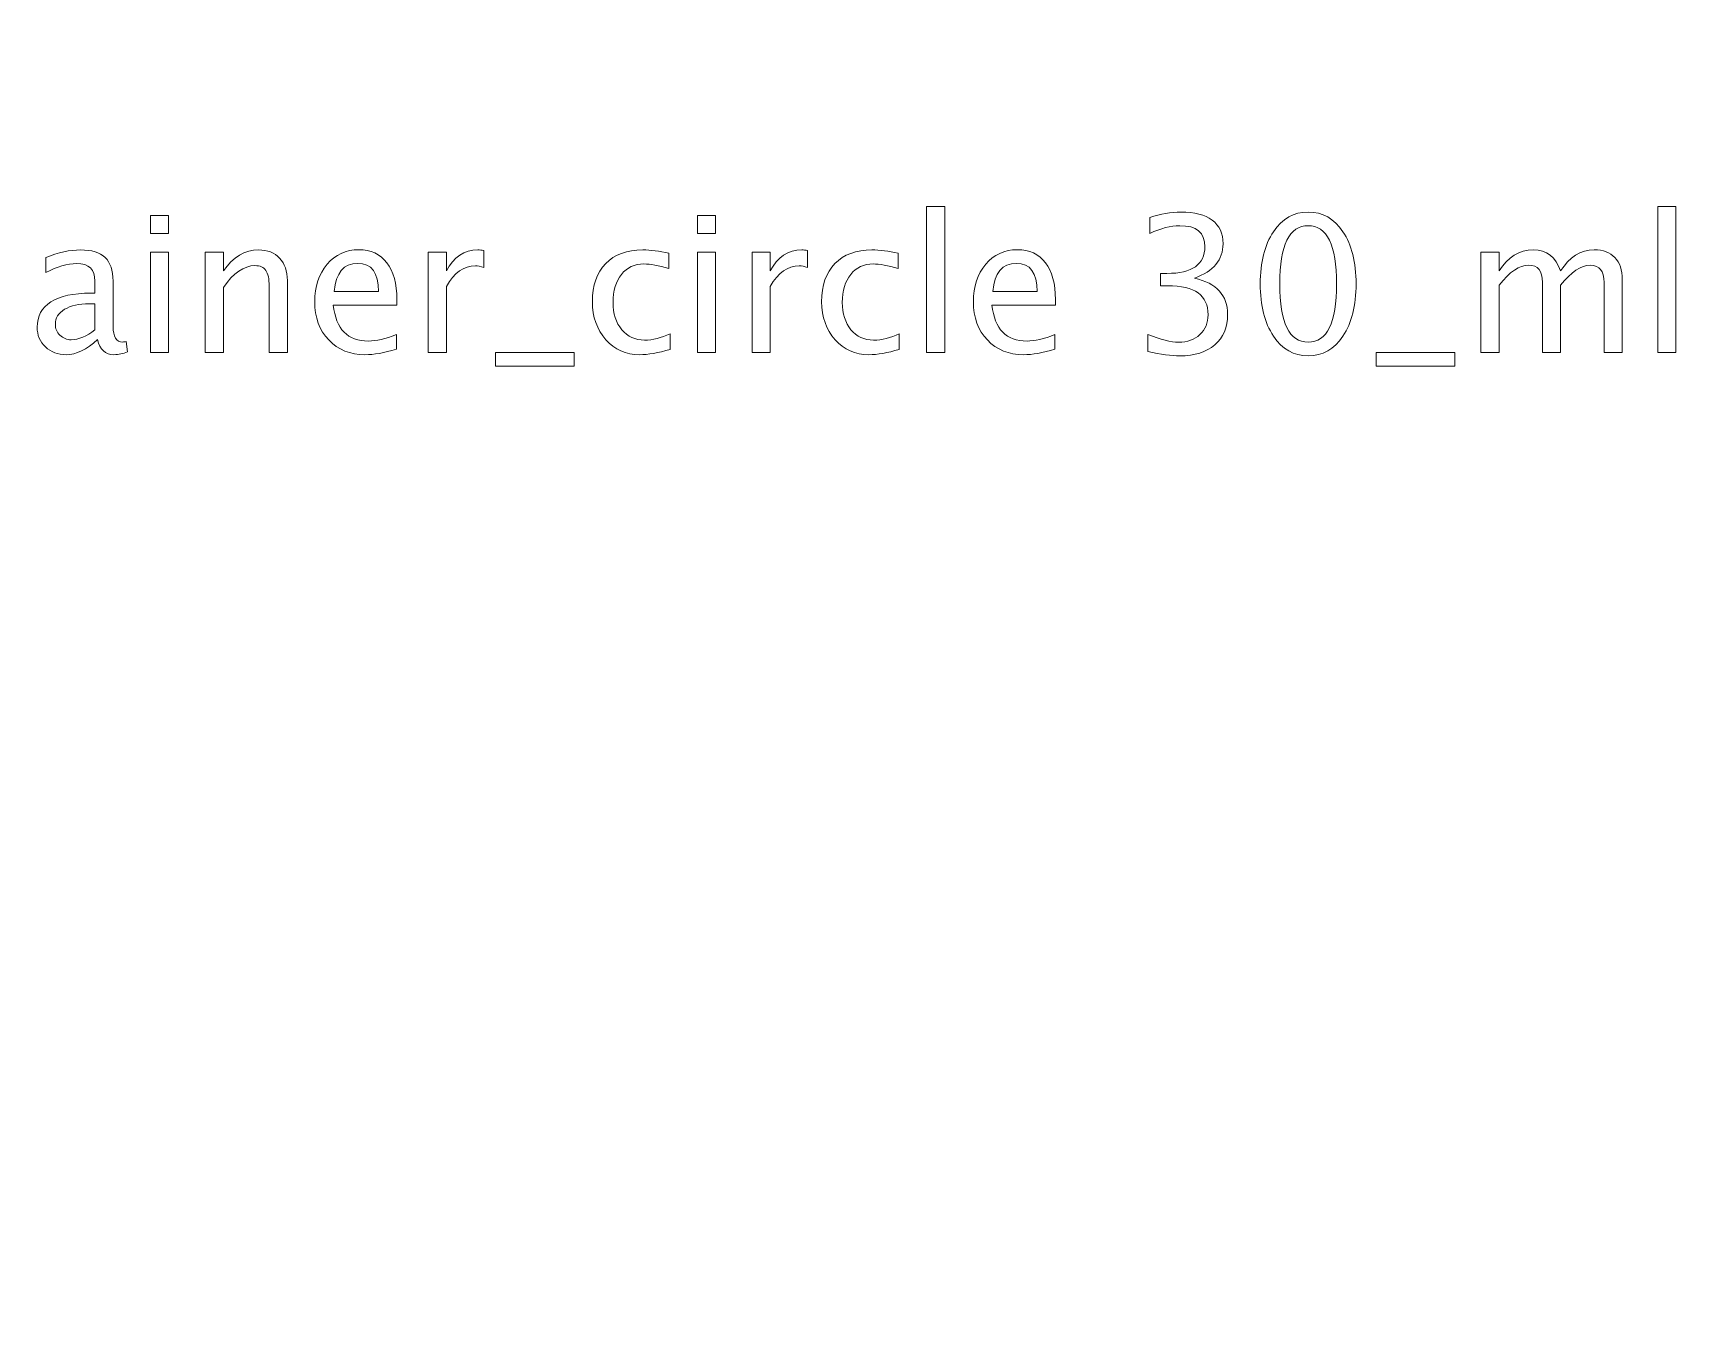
# Model space of a CAD drawing. Header units: centimetres. Extents: x -10.4 to 10.4, y -14.9 to 14.9.
# Drawn here: x -4.833 to -1.113, y 8.667 to 11.572 of the extents above; entities that cross this region are included whole.
import ezdxf

# ---------------------------------------------------------------- set-up
doc = ezdxf.new("R2010")
doc.units = ezdxf.units.CM
doc.header["$MEASUREMENT"] = 0
doc.layers.add('Layer 1', color=7, linetype='Continuous')

msp = doc.modelspace()

# ---------------------------------------------------------------- linework, layer by layer
at = {"layer": 'Layer 1', "lineweight": 53}
msp.add_open_spline([(-10.45, -14.45), (-10.45, -14.45), (-10.45, 14.45), (-10.45, 14.45), (-10.45, 14.45), (-10.45, 14.72614), (-10.22614, 14.95), (-9.95, 14.95), (-9.95, 14.95), (-9.95, 14.95), (9.95, 14.95), (9.95, 14.95), (9.95, 14.95), (10.22614, 14.95), (10.45, 14.72614), (10.45, 14.45), (10.45, 14.45), (10.45, 14.45), (10.45, -14.45), (10.45, -14.45), (10.45, -14.45), (10.45, -14.72614), (10.22614, -14.95), (9.95, -14.95), (9.95, -14.95), (9.95, -14.95), (-9.95, -14.95), (-9.95, -14.95), (-9.95, -14.95), (-10.22614, -14.95), (-10.45, -14.72614), (-10.45, -14.45)], degree=3, knots=[0, 0, 0, 0, 0.1111111, 0.1111111, 0.1111111, 0.1111111, 0.2222222, 0.2222222, 0.2222222, 0.2222222, 0.3333333, 0.3333333, 0.3333333, 0.3333333, 0.4444444, 0.4444444, 0.4444444, 0.4444444, 0.5555556, 0.5555556, 0.5555556, 0.5555556, 0.6666667, 0.6666667, 0.6666667, 0.6666667, 0.7777778, 0.7777778, 0.7777778, 0.7777778, 1, 1, 1, 1], dxfattribs=at)
at = {"layer": 'Layer 1', "color": 5, "lineweight": 9}
for points, knots in [([(-4.57159, 11.12493), (-4.57159, 11.12493), (-4.57159, 11.16557), (-4.57159, 11.16557), (-4.57159, 11.16557), (-4.57159, 11.16557), (-4.53095, 11.16557), (-4.53095, 11.16557), (-4.53095, 11.16557), (-4.53095, 11.16557), (-4.53095, 11.12493), (-4.53095, 11.12493), (-4.53095, 11.12493), (-4.53095, 11.12493), (-4.57159, 11.12493), (-4.57159, 11.12493)], [0, 0, 0, 0, 0.2, 0.2, 0.2, 0.2, 0.4, 0.4, 0.4, 0.4, 0.6, 0.6, 0.6, 0.6, 1, 1, 1, 1]), ([(-3.34893, 11.12493), (-3.34893, 11.12493), (-3.34893, 11.16557), (-3.34893, 11.16557), (-3.34893, 11.16557), (-3.34893, 11.16557), (-3.30829, 11.16557), (-3.30829, 11.16557), (-3.30829, 11.16557), (-3.30829, 11.16557), (-3.30829, 11.12493), (-3.30829, 11.12493), (-3.30829, 11.12493), (-3.30829, 11.12493), (-3.34893, 11.12493), (-3.34893, 11.12493)], [0, 0, 0, 0, 0.2, 0.2, 0.2, 0.2, 0.4, 0.4, 0.4, 0.4, 0.6, 0.6, 0.6, 0.6, 1, 1, 1, 1]), ([(-2.83656, 10.8595), (-2.83656, 10.8595), (-2.83656, 11.18589), (-2.83656, 11.18589), (-2.83656, 11.18589), (-2.83656, 11.18589), (-2.79592, 11.18589), (-2.79592, 11.18589), (-2.79592, 11.18589), (-2.79592, 11.18589), (-2.79592, 10.8595), (-2.79592, 10.8595), (-2.79592, 10.8595), (-2.79592, 10.8595), (-2.83656, 10.8595), (-2.83656, 10.8595)], [0, 0, 0, 0, 0.2, 0.2, 0.2, 0.2, 0.4, 0.4, 0.4, 0.4, 0.6, 0.6, 0.6, 0.6, 1, 1, 1, 1]), ([(-2.3419, 10.86162), (-2.3419, 10.86162), (-2.3419, 10.89972), (-2.3419, 10.89972), (-2.3419, 10.89972), (-2.31283, 10.88815), (-2.29004, 10.88236), (-2.27332, 10.88236), (-2.27332, 10.88236), (-2.25364, 10.88236), (-2.23776, 10.888), (-2.22556, 10.89936), (-2.22556, 10.89936), (-2.21335, 10.91072), (-2.20728, 10.92554), (-2.20728, 10.94374), (-2.20728, 10.94374), (-2.20728, 10.98692), (-2.23734, 11.00851), (-2.29745, 11.00851), (-2.29745, 11.00851), (-2.29745, 11.00851), (-2.31354, 11.00851), (-2.31354, 11.00851), (-2.31354, 11.00851), (-2.31354, 11.00851), (-2.31354, 11.03582), (-2.31354, 11.03582), (-2.31354, 11.03582), (-2.31354, 11.03582), (-2.29929, 11.03603), (-2.29929, 11.03603), (-2.29929, 11.03603), (-2.24277, 11.03603), (-2.21448, 11.05593), (-2.21448, 11.09579), (-2.21448, 11.09579), (-2.21448, 11.12704), (-2.23325, 11.14271), (-2.27071, 11.14271), (-2.27071, 11.14271), (-2.29082, 11.14271), (-2.31311, 11.13692), (-2.33767, 11.12535), (-2.33767, 11.12535), (-2.33767, 11.12535), (-2.33767, 11.16091), (-2.33767, 11.16091), (-2.33767, 11.16091), (-2.31361, 11.1691), (-2.2904, 11.17319), (-2.2681, 11.17319), (-2.2681, 11.17319), (-2.23776, 11.17319), (-2.21441, 11.16712), (-2.19818, 11.15498), (-2.19818, 11.15498), (-2.18195, 11.14292), (-2.17384, 11.12535), (-2.17384, 11.10235), (-2.17384, 11.10235), (-2.17384, 11.06644), (-2.19508, 11.04083), (-2.23762, 11.02559), (-2.23762, 11.02559), (-2.1883, 11.01409), (-2.16368, 10.98706), (-2.16368, 10.94438), (-2.16368, 10.94438), (-2.16368, 10.91559), (-2.1732, 10.89294), (-2.19218, 10.8765), (-2.19218, 10.8765), (-2.21116, 10.86006), (-2.23727, 10.85188), (-2.27043, 10.85188), (-2.27043, 10.85188), (-2.28934, 10.85188), (-2.31311, 10.85513), (-2.3419, 10.86162)], [0, 0, 0, 0, 0.047619, 0.047619, 0.047619, 0.047619, 0.0952381, 0.0952381, 0.0952381, 0.0952381, 0.1428571, 0.1428571, 0.1428571, 0.1428571, 0.1904762, 0.1904762, 0.1904762, 0.1904762, 0.2380952, 0.2380952, 0.2380952, 0.2380952, 0.2857143, 0.2857143, 0.2857143, 0.2857143, 0.3333333, 0.3333333, 0.3333333, 0.3333333, 0.3809524, 0.3809524, 0.3809524, 0.3809524, 0.4285714, 0.4285714, 0.4285714, 0.4285714, 0.4761905, 0.4761905, 0.4761905, 0.4761905, 0.5238095, 0.5238095, 0.5238095, 0.5238095, 0.5714286, 0.5714286, 0.5714286, 0.5714286, 0.6190476, 0.6190476, 0.6190476, 0.6190476, 0.6666667, 0.6666667, 0.6666667, 0.6666667, 0.7142857, 0.7142857, 0.7142857, 0.7142857, 0.7619048, 0.7619048, 0.7619048, 0.7619048, 0.8095238, 0.8095238, 0.8095238, 0.8095238, 0.8571429, 0.8571429, 0.8571429, 0.8571429, 0.9047619, 0.9047619, 0.9047619, 0.9047619, 1, 1, 1, 1]), ([(-1.98362, 10.85188), (-2.01572, 10.85188), (-2.04161, 10.86663), (-2.06123, 10.89605), (-2.06123, 10.89605), (-2.08091, 10.92547), (-2.09072, 10.96427), (-2.09072, 11.01253), (-2.09072, 11.01253), (-2.09072, 11.06079), (-2.08091, 11.0996), (-2.06123, 11.12902), (-2.06123, 11.12902), (-2.04161, 11.15844), (-2.01572, 11.17319), (-1.98362, 11.17319), (-1.98362, 11.17319), (-1.95137, 11.17319), (-1.92548, 11.15851), (-1.90587, 11.12916), (-1.90587, 11.12916), (-1.88632, 11.09981), (-1.87652, 11.06093), (-1.87652, 11.01253), (-1.87652, 11.01253), (-1.87652, 10.96427), (-1.88632, 10.92547), (-1.90587, 10.89605), (-1.90587, 10.89605), (-1.92548, 10.86663), (-1.95137, 10.85188), (-1.98362, 10.85188)], [0, 0, 0, 0, 0.1111111, 0.1111111, 0.1111111, 0.1111111, 0.2222222, 0.2222222, 0.2222222, 0.2222222, 0.3333333, 0.3333333, 0.3333333, 0.3333333, 0.4444444, 0.4444444, 0.4444444, 0.4444444, 0.5555556, 0.5555556, 0.5555556, 0.5555556, 0.6666667, 0.6666667, 0.6666667, 0.6666667, 0.7777778, 0.7777778, 0.7777778, 0.7777778, 1, 1, 1, 1]), ([(-1.20214, 10.8595), (-1.20214, 10.8595), (-1.20214, 11.18589), (-1.20214, 11.18589), (-1.20214, 11.18589), (-1.20214, 11.18589), (-1.1615, 11.18589), (-1.1615, 11.18589), (-1.1615, 11.18589), (-1.1615, 11.18589), (-1.1615, 10.8595), (-1.1615, 10.8595), (-1.1615, 10.8595), (-1.1615, 10.8595), (-1.20214, 10.8595), (-1.20214, 10.8595)], [0, 0, 0, 0, 0.2, 0.2, 0.2, 0.2, 0.4, 0.4, 0.4, 0.4, 0.6, 0.6, 0.6, 0.6, 1, 1, 1, 1]), ([(-1.98369, 10.88236), (-1.94128, 10.88236), (-1.92012, 10.92575), (-1.92012, 11.01253), (-1.92012, 11.01253), (-1.92012, 11.09932), (-1.94128, 11.14271), (-1.98369, 11.14271), (-1.98369, 11.14271), (-2.02595, 11.14271), (-2.04712, 11.09932), (-2.04712, 11.01253), (-2.04712, 11.01253), (-2.04712, 10.92575), (-2.02595, 10.88236), (-1.98369, 10.88236)], [0, 0, 0, 0, 0.2, 0.2, 0.2, 0.2, 0.4, 0.4, 0.4, 0.4, 0.6, 0.6, 0.6, 0.6, 1, 1, 1, 1]), ([(-4.6897, 10.88807), (-4.71411, 10.86564), (-4.73761, 10.85442), (-4.76019, 10.85442), (-4.76019, 10.85442), (-4.77874, 10.85442), (-4.79419, 10.86021), (-4.8064, 10.87185), (-4.8064, 10.87185), (-4.81868, 10.88349), (-4.82481, 10.89816), (-4.82481, 10.91587), (-4.82481, 10.91587), (-4.82481, 10.94036), (-4.81451, 10.95919), (-4.79391, 10.97232), (-4.79391, 10.97232), (-4.77331, 10.98544), (-4.74375, 10.992), (-4.70522, 10.992), (-4.70522, 10.992), (-4.70522, 10.992), (-4.6957, 10.992), (-4.6957, 10.992), (-4.6957, 10.992), (-4.6957, 10.992), (-4.6957, 11.01902), (-4.6957, 11.01902), (-4.6957, 11.01902), (-4.6957, 11.04506), (-4.70924, 11.05804), (-4.73641, 11.05804), (-4.73641, 11.05804), (-4.75743, 11.05804), (-4.78043, 11.05141), (-4.80534, 11.03815), (-4.80534, 11.03815), (-4.80534, 11.03815), (-4.80534, 11.07159), (-4.80534, 11.07159), (-4.80534, 11.07159), (-4.77796, 11.08288), (-4.75214, 11.08852), (-4.72794, 11.08852), (-4.72794, 11.08852), (-4.70304, 11.08852), (-4.68462, 11.08288), (-4.67284, 11.07152), (-4.67284, 11.07152), (-4.66098, 11.06016), (-4.65506, 11.04266), (-4.65506, 11.01902), (-4.65506, 11.01902), (-4.65506, 11.01902), (-4.65506, 10.91764), (-4.65506, 10.91764), (-4.65506, 10.91764), (-4.65506, 10.89442), (-4.64793, 10.88278), (-4.63361, 10.88278), (-4.63361, 10.88278), (-4.63185, 10.88278), (-4.62924, 10.88307), (-4.62578, 10.88363), (-4.62578, 10.88363), (-4.62578, 10.88363), (-4.62289, 10.86105), (-4.62289, 10.86105), (-4.62289, 10.86105), (-4.63213, 10.85661), (-4.64229, 10.85442), (-4.65344, 10.85442), (-4.65344, 10.85442), (-4.67241, 10.85442), (-4.68448, 10.86564), (-4.6897, 10.88807)], [0, 0, 0, 0, 0.05, 0.05, 0.05, 0.05, 0.1, 0.1, 0.1, 0.1, 0.15, 0.15, 0.15, 0.15, 0.2, 0.2, 0.2, 0.2, 0.25, 0.25, 0.25, 0.25, 0.3, 0.3, 0.3, 0.3, 0.35, 0.35, 0.35, 0.35, 0.4, 0.4, 0.4, 0.4, 0.45, 0.45, 0.45, 0.45, 0.5, 0.5, 0.5, 0.5, 0.55, 0.55, 0.55, 0.55, 0.6, 0.6, 0.6, 0.6, 0.65, 0.65, 0.65, 0.65, 0.7, 0.7, 0.7, 0.7, 0.75, 0.75, 0.75, 0.75, 0.8, 0.8, 0.8, 0.8, 0.85, 0.85, 0.85, 0.85, 0.9, 0.9, 0.9, 0.9, 1, 1, 1, 1]), ([(-4.44925, 10.8595), (-4.44925, 10.8595), (-4.44925, 11.08386), (-4.44925, 11.08386), (-4.44925, 11.08386), (-4.44925, 11.08386), (-4.40861, 11.08386), (-4.40861, 11.08386), (-4.40861, 11.08386), (-4.40861, 11.08386), (-4.40861, 11.04146), (-4.40861, 11.04146), (-4.40861, 11.04146), (-4.38709, 11.07286), (-4.3607, 11.08852), (-4.32952, 11.08852), (-4.32952, 11.08852), (-4.3099, 11.08852), (-4.29431, 11.08238), (-4.28281, 11.07004), (-4.28281, 11.07004), (-4.27131, 11.05776), (-4.26553, 11.04118), (-4.26553, 11.02044), (-4.26553, 11.02044), (-4.26553, 11.02044), (-4.26553, 10.8595), (-4.26553, 10.8595), (-4.26553, 10.8595), (-4.26553, 10.8595), (-4.30616, 10.8595), (-4.30616, 10.8595), (-4.30616, 10.8595), (-4.30616, 10.8595), (-4.30616, 11.00717), (-4.30616, 11.00717), (-4.30616, 11.00717), (-4.30616, 11.02382), (-4.30863, 11.03568), (-4.3135, 11.04273), (-4.3135, 11.04273), (-4.31844, 11.04986), (-4.32656, 11.05339), (-4.33791, 11.05339), (-4.33791, 11.05339), (-4.36289, 11.05339), (-4.38646, 11.03709), (-4.40861, 11.00449), (-4.40861, 11.00449), (-4.40861, 11.00449), (-4.40861, 10.8595), (-4.40861, 10.8595), (-4.40861, 10.8595), (-4.40861, 10.8595), (-4.44925, 10.8595), (-4.44925, 10.8595)], [0, 0, 0, 0, 0.0666667, 0.0666667, 0.0666667, 0.0666667, 0.1333333, 0.1333333, 0.1333333, 0.1333333, 0.2, 0.2, 0.2, 0.2, 0.2666667, 0.2666667, 0.2666667, 0.2666667, 0.3333333, 0.3333333, 0.3333333, 0.3333333, 0.4, 0.4, 0.4, 0.4, 0.4666667, 0.4666667, 0.4666667, 0.4666667, 0.5333333, 0.5333333, 0.5333333, 0.5333333, 0.6, 0.6, 0.6, 0.6, 0.6666667, 0.6666667, 0.6666667, 0.6666667, 0.7333333, 0.7333333, 0.7333333, 0.7333333, 0.8, 0.8, 0.8, 0.8, 0.8666667, 0.8666667, 0.8666667, 0.8666667, 1, 1, 1, 1]), ([(-4.02182, 10.8667), (-4.04913, 10.85851), (-4.07248, 10.85442), (-4.09196, 10.85442), (-4.09196, 10.85442), (-4.12519, 10.85442), (-4.15221, 10.86543), (-4.17302, 10.88737), (-4.17302, 10.88737), (-4.19384, 10.90931), (-4.20428, 10.93775), (-4.20428, 10.97274), (-4.20428, 10.97274), (-4.20428, 11.00668), (-4.19511, 11.03455), (-4.17669, 11.05635), (-4.17669, 11.05635), (-4.15828, 11.07808), (-4.13471, 11.08894), (-4.106, 11.08894), (-4.106, 11.08894), (-4.07883, 11.08894), (-4.05781, 11.07928), (-4.04299, 11.05995), (-4.04299, 11.05995), (-4.02817, 11.04061), (-4.02077, 11.01324), (-4.02077, 10.97775), (-4.02077, 10.97775), (-4.02077, 10.97775), (-4.02098, 10.96533), (-4.02098, 10.96533), (-4.02098, 10.96533), (-4.02098, 10.96533), (-4.16279, 10.96533), (-4.16279, 10.96533), (-4.16279, 10.96533), (-4.15687, 10.91171), (-4.13069, 10.8849), (-4.08434, 10.8849), (-4.08434, 10.8849), (-4.06733, 10.8849), (-4.04652, 10.8897), (-4.02182, 10.89929), (-4.02182, 10.89929), (-4.02182, 10.89929), (-4.02182, 10.8667), (-4.02182, 10.8667)], [0, 0, 0, 0, 0.0769231, 0.0769231, 0.0769231, 0.0769231, 0.1538462, 0.1538462, 0.1538462, 0.1538462, 0.2307692, 0.2307692, 0.2307692, 0.2307692, 0.3076923, 0.3076923, 0.3076923, 0.3076923, 0.3846154, 0.3846154, 0.3846154, 0.3846154, 0.4615385, 0.4615385, 0.4615385, 0.4615385, 0.5384615, 0.5384615, 0.5384615, 0.5384615, 0.6153846, 0.6153846, 0.6153846, 0.6153846, 0.6923077, 0.6923077, 0.6923077, 0.6923077, 0.7692308, 0.7692308, 0.7692308, 0.7692308, 0.8461538, 0.8461538, 0.8461538, 0.8461538, 1, 1, 1, 1]), ([(-3.95063, 10.8595), (-3.95063, 10.8595), (-3.95063, 11.08386), (-3.95063, 11.08386), (-3.95063, 11.08386), (-3.95063, 11.08386), (-3.90999, 11.08386), (-3.90999, 11.08386), (-3.90999, 11.08386), (-3.90999, 11.08386), (-3.90999, 11.04146), (-3.90999, 11.04146), (-3.90999, 11.04146), (-3.89383, 11.07286), (-3.87041, 11.08852), (-3.83965, 11.08852), (-3.83965, 11.08852), (-3.83548, 11.08852), (-3.83111, 11.08817), (-3.82659, 11.08746), (-3.82659, 11.08746), (-3.82659, 11.08746), (-3.82659, 11.04943), (-3.82659, 11.04943), (-3.82659, 11.04943), (-3.83365, 11.05176), (-3.83986, 11.05296), (-3.84522, 11.05296), (-3.84522, 11.05296), (-3.87104, 11.05296), (-3.89263, 11.03772), (-3.90999, 11.00717), (-3.90999, 11.00717), (-3.90999, 11.00717), (-3.90999, 10.8595), (-3.90999, 10.8595), (-3.90999, 10.8595), (-3.90999, 10.8595), (-3.95063, 10.8595), (-3.95063, 10.8595)], [0, 0, 0, 0, 0.0909091, 0.0909091, 0.0909091, 0.0909091, 0.1818182, 0.1818182, 0.1818182, 0.1818182, 0.2727273, 0.2727273, 0.2727273, 0.2727273, 0.3636364, 0.3636364, 0.3636364, 0.3636364, 0.4545455, 0.4545455, 0.4545455, 0.4545455, 0.5454545, 0.5454545, 0.5454545, 0.5454545, 0.6363636, 0.6363636, 0.6363636, 0.6363636, 0.7272727, 0.7272727, 0.7272727, 0.7272727, 0.8181818, 0.8181818, 0.8181818, 0.8181818, 1, 1, 1, 1]), ([(-3.40996, 10.86627), (-3.43628, 10.85837), (-3.459, 10.85442), (-3.47812, 10.85442), (-3.47812, 10.85442), (-3.50846, 10.85442), (-3.53358, 10.86564), (-3.55354, 10.888), (-3.55354, 10.888), (-3.57351, 10.91044), (-3.58353, 10.93873), (-3.58353, 10.97281), (-3.58353, 10.97281), (-3.58353, 11.00922), (-3.57365, 11.03765), (-3.5539, 11.05797), (-3.5539, 11.05797), (-3.53414, 11.07836), (-3.50655, 11.08852), (-3.47114, 11.08852), (-3.47114, 11.08852), (-3.45371, 11.08852), (-3.43409, 11.08612), (-3.4125, 11.08132), (-3.4125, 11.08132), (-3.4125, 11.08132), (-3.4125, 11.04704), (-3.4125, 11.04704), (-3.4125, 11.04704), (-3.43544, 11.05381), (-3.45413, 11.0572), (-3.46853, 11.0572), (-3.46853, 11.0572), (-3.48941, 11.0572), (-3.50613, 11.04936), (-3.51862, 11.03377), (-3.51862, 11.03377), (-3.53111, 11.01818), (-3.53739, 10.99736), (-3.53739, 10.9714), (-3.53739, 10.9714), (-3.53739, 10.94621), (-3.5309, 10.92589), (-3.51798, 10.9103), (-3.51798, 10.9103), (-3.50507, 10.89478), (-3.48821, 10.88702), (-3.46726, 10.88702), (-3.46726, 10.88702), (-3.4487, 10.88702), (-3.42965, 10.89181), (-3.40996, 10.90141), (-3.40996, 10.90141), (-3.40996, 10.90141), (-3.40996, 10.86627), (-3.40996, 10.86627)], [0, 0, 0, 0, 0.0666667, 0.0666667, 0.0666667, 0.0666667, 0.1333333, 0.1333333, 0.1333333, 0.1333333, 0.2, 0.2, 0.2, 0.2, 0.2666667, 0.2666667, 0.2666667, 0.2666667, 0.3333333, 0.3333333, 0.3333333, 0.3333333, 0.4, 0.4, 0.4, 0.4, 0.4666667, 0.4666667, 0.4666667, 0.4666667, 0.5333333, 0.5333333, 0.5333333, 0.5333333, 0.6, 0.6, 0.6, 0.6, 0.6666667, 0.6666667, 0.6666667, 0.6666667, 0.7333333, 0.7333333, 0.7333333, 0.7333333, 0.8, 0.8, 0.8, 0.8, 0.8666667, 0.8666667, 0.8666667, 0.8666667, 1, 1, 1, 1]), ([(-3.22659, 10.8595), (-3.22659, 10.8595), (-3.22659, 11.08386), (-3.22659, 11.08386), (-3.22659, 11.08386), (-3.22659, 11.08386), (-3.18595, 11.08386), (-3.18595, 11.08386), (-3.18595, 11.08386), (-3.18595, 11.08386), (-3.18595, 11.04146), (-3.18595, 11.04146), (-3.18595, 11.04146), (-3.16979, 11.07286), (-3.14637, 11.08852), (-3.11561, 11.08852), (-3.11561, 11.08852), (-3.11144, 11.08852), (-3.10707, 11.08817), (-3.10255, 11.08746), (-3.10255, 11.08746), (-3.10255, 11.08746), (-3.10255, 11.04943), (-3.10255, 11.04943), (-3.10255, 11.04943), (-3.10961, 11.05176), (-3.11582, 11.05296), (-3.12118, 11.05296), (-3.12118, 11.05296), (-3.147, 11.05296), (-3.16859, 11.03772), (-3.18595, 11.00717), (-3.18595, 11.00717), (-3.18595, 11.00717), (-3.18595, 10.8595), (-3.18595, 10.8595), (-3.18595, 10.8595), (-3.18595, 10.8595), (-3.22659, 10.8595), (-3.22659, 10.8595)], [0, 0, 0, 0, 0.0909091, 0.0909091, 0.0909091, 0.0909091, 0.1818182, 0.1818182, 0.1818182, 0.1818182, 0.2727273, 0.2727273, 0.2727273, 0.2727273, 0.3636364, 0.3636364, 0.3636364, 0.3636364, 0.4545455, 0.4545455, 0.4545455, 0.4545455, 0.5454545, 0.5454545, 0.5454545, 0.5454545, 0.6363636, 0.6363636, 0.6363636, 0.6363636, 0.7272727, 0.7272727, 0.7272727, 0.7272727, 0.8181818, 0.8181818, 0.8181818, 0.8181818, 1, 1, 1, 1]), ([(-2.89759, 10.86627), (-2.92391, 10.85837), (-2.94663, 10.85442), (-2.96575, 10.85442), (-2.96575, 10.85442), (-2.99609, 10.85442), (-3.02121, 10.86564), (-3.04117, 10.888), (-3.04117, 10.888), (-3.06114, 10.91044), (-3.07116, 10.93873), (-3.07116, 10.97281), (-3.07116, 10.97281), (-3.07116, 11.00922), (-3.06128, 11.03765), (-3.04153, 11.05797), (-3.04153, 11.05797), (-3.02177, 11.07836), (-2.99418, 11.08852), (-2.95877, 11.08852), (-2.95877, 11.08852), (-2.94134, 11.08852), (-2.92172, 11.08612), (-2.90013, 11.08132), (-2.90013, 11.08132), (-2.90013, 11.08132), (-2.90013, 11.04704), (-2.90013, 11.04704), (-2.90013, 11.04704), (-2.92307, 11.05381), (-2.94176, 11.0572), (-2.95616, 11.0572), (-2.95616, 11.0572), (-2.97704, 11.0572), (-2.99376, 11.04936), (-3.00625, 11.03377), (-3.00625, 11.03377), (-3.01874, 11.01818), (-3.02502, 10.99736), (-3.02502, 10.9714), (-3.02502, 10.9714), (-3.02502, 10.94621), (-3.01853, 10.92589), (-3.00561, 10.9103), (-3.00561, 10.9103), (-2.9927, 10.89478), (-2.97584, 10.88702), (-2.95489, 10.88702), (-2.95489, 10.88702), (-2.93633, 10.88702), (-2.91728, 10.89181), (-2.89759, 10.90141), (-2.89759, 10.90141), (-2.89759, 10.90141), (-2.89759, 10.86627), (-2.89759, 10.86627)], [0, 0, 0, 0, 0.0666667, 0.0666667, 0.0666667, 0.0666667, 0.1333333, 0.1333333, 0.1333333, 0.1333333, 0.2, 0.2, 0.2, 0.2, 0.2666667, 0.2666667, 0.2666667, 0.2666667, 0.3333333, 0.3333333, 0.3333333, 0.3333333, 0.4, 0.4, 0.4, 0.4, 0.4666667, 0.4666667, 0.4666667, 0.4666667, 0.5333333, 0.5333333, 0.5333333, 0.5333333, 0.6, 0.6, 0.6, 0.6, 0.6666667, 0.6666667, 0.6666667, 0.6666667, 0.7333333, 0.7333333, 0.7333333, 0.7333333, 0.8, 0.8, 0.8, 0.8, 0.8666667, 0.8666667, 0.8666667, 0.8666667, 1, 1, 1, 1]), ([(-2.54954, 10.8667), (-2.57685, 10.85851), (-2.6002, 10.85442), (-2.61968, 10.85442), (-2.61968, 10.85442), (-2.65291, 10.85442), (-2.67993, 10.86543), (-2.70074, 10.88737), (-2.70074, 10.88737), (-2.72156, 10.90931), (-2.732, 10.93775), (-2.732, 10.97274), (-2.732, 10.97274), (-2.732, 11.00668), (-2.72283, 11.03455), (-2.70441, 11.05635), (-2.70441, 11.05635), (-2.686, 11.07808), (-2.66243, 11.08894), (-2.63372, 11.08894), (-2.63372, 11.08894), (-2.60655, 11.08894), (-2.58553, 11.07928), (-2.57071, 11.05995), (-2.57071, 11.05995), (-2.55589, 11.04061), (-2.54849, 11.01324), (-2.54849, 10.97775), (-2.54849, 10.97775), (-2.54849, 10.97775), (-2.5487, 10.96533), (-2.5487, 10.96533), (-2.5487, 10.96533), (-2.5487, 10.96533), (-2.69051, 10.96533), (-2.69051, 10.96533), (-2.69051, 10.96533), (-2.68459, 10.91171), (-2.65841, 10.8849), (-2.61206, 10.8849), (-2.61206, 10.8849), (-2.59505, 10.8849), (-2.57424, 10.8897), (-2.54954, 10.89929), (-2.54954, 10.89929), (-2.54954, 10.89929), (-2.54954, 10.8667), (-2.54954, 10.8667)], [0, 0, 0, 0, 0.0769231, 0.0769231, 0.0769231, 0.0769231, 0.1538462, 0.1538462, 0.1538462, 0.1538462, 0.2307692, 0.2307692, 0.2307692, 0.2307692, 0.3076923, 0.3076923, 0.3076923, 0.3076923, 0.3846154, 0.3846154, 0.3846154, 0.3846154, 0.4615385, 0.4615385, 0.4615385, 0.4615385, 0.5384615, 0.5384615, 0.5384615, 0.5384615, 0.6153846, 0.6153846, 0.6153846, 0.6153846, 0.6923077, 0.6923077, 0.6923077, 0.6923077, 0.7692308, 0.7692308, 0.7692308, 0.7692308, 0.8461538, 0.8461538, 0.8461538, 0.8461538, 1, 1, 1, 1]), ([(-1.59739, 10.8595), (-1.59739, 10.8595), (-1.59739, 11.08386), (-1.59739, 11.08386), (-1.59739, 11.08386), (-1.59739, 11.08386), (-1.55675, 11.08386), (-1.55675, 11.08386), (-1.55675, 11.08386), (-1.55675, 11.08386), (-1.55675, 11.04146), (-1.55675, 11.04146), (-1.55675, 11.04146), (-1.53692, 11.07286), (-1.51152, 11.08852), (-1.48041, 11.08852), (-1.48041, 11.08852), (-1.45042, 11.08852), (-1.43003, 11.07286), (-1.41917, 11.04146), (-1.41917, 11.04146), (-1.39991, 11.07314), (-1.37479, 11.08894), (-1.34396, 11.08894), (-1.34396, 11.08894), (-1.32427, 11.08894), (-1.30896, 11.08316), (-1.29803, 11.07152), (-1.29803, 11.07152), (-1.28709, 11.05988), (-1.28159, 11.04358), (-1.28159, 11.02262), (-1.28159, 11.02262), (-1.28159, 11.02262), (-1.28159, 10.8595), (-1.28159, 10.8595), (-1.28159, 10.8595), (-1.28159, 10.8595), (-1.32223, 10.8595), (-1.32223, 10.8595), (-1.32223, 10.8595), (-1.32223, 10.8595), (-1.32223, 11.01592), (-1.32223, 11.01592), (-1.32223, 11.01592), (-1.32223, 11.04146), (-1.33239, 11.05423), (-1.35271, 11.05423), (-1.35271, 11.05423), (-1.3738, 11.05423), (-1.39596, 11.03934), (-1.41917, 11.0095), (-1.41917, 11.0095), (-1.41917, 11.0095), (-1.41917, 10.8595), (-1.41917, 10.8595), (-1.41917, 10.8595), (-1.41917, 10.8595), (-1.45981, 10.8595), (-1.45981, 10.8595), (-1.45981, 10.8595), (-1.45981, 10.8595), (-1.45981, 11.01606), (-1.45981, 11.01606), (-1.45981, 11.01606), (-1.45981, 11.04181), (-1.47011, 11.05466), (-1.49078, 11.05466), (-1.49078, 11.05466), (-1.51131, 11.05466), (-1.53333, 11.0397), (-1.55675, 11.00971), (-1.55675, 11.00971), (-1.55675, 11.00971), (-1.55675, 10.8595), (-1.55675, 10.8595), (-1.55675, 10.8595), (-1.55675, 10.8595), (-1.59739, 10.8595), (-1.59739, 10.8595)], [0, 0, 0, 0, 0.047619, 0.047619, 0.047619, 0.047619, 0.0952381, 0.0952381, 0.0952381, 0.0952381, 0.1428571, 0.1428571, 0.1428571, 0.1428571, 0.1904762, 0.1904762, 0.1904762, 0.1904762, 0.2380952, 0.2380952, 0.2380952, 0.2380952, 0.2857143, 0.2857143, 0.2857143, 0.2857143, 0.3333333, 0.3333333, 0.3333333, 0.3333333, 0.3809524, 0.3809524, 0.3809524, 0.3809524, 0.4285714, 0.4285714, 0.4285714, 0.4285714, 0.4761905, 0.4761905, 0.4761905, 0.4761905, 0.5238095, 0.5238095, 0.5238095, 0.5238095, 0.5714286, 0.5714286, 0.5714286, 0.5714286, 0.6190476, 0.6190476, 0.6190476, 0.6190476, 0.6666667, 0.6666667, 0.6666667, 0.6666667, 0.7142857, 0.7142857, 0.7142857, 0.7142857, 0.7619048, 0.7619048, 0.7619048, 0.7619048, 0.8095238, 0.8095238, 0.8095238, 0.8095238, 0.8571429, 0.8571429, 0.8571429, 0.8571429, 0.9047619, 0.9047619, 0.9047619, 0.9047619, 1, 1, 1, 1]), ([(-4.57159, 10.8595), (-4.57159, 10.8595), (-4.57159, 11.08386), (-4.57159, 11.08386), (-4.57159, 11.08386), (-4.57159, 11.08386), (-4.53095, 11.08386), (-4.53095, 11.08386), (-4.53095, 11.08386), (-4.53095, 11.08386), (-4.53095, 10.8595), (-4.53095, 10.8595), (-4.53095, 10.8595), (-4.53095, 10.8595), (-4.57159, 10.8595), (-4.57159, 10.8595)], [0, 0, 0, 0, 0.2, 0.2, 0.2, 0.2, 0.4, 0.4, 0.4, 0.4, 0.6, 0.6, 0.6, 0.6, 1, 1, 1, 1]), ([(-4.16068, 10.99581), (-4.16068, 10.99581), (-4.06162, 10.99581), (-4.06162, 10.99581), (-4.06162, 10.99581), (-4.06162, 11.03758), (-4.07721, 11.05847), (-4.10833, 11.05847), (-4.10833, 11.05847), (-4.13965, 11.05847), (-4.15708, 11.03758), (-4.16068, 10.99581)], [0, 0, 0, 0, 0.25, 0.25, 0.25, 0.25, 0.5, 0.5, 0.5, 0.5, 1, 1, 1, 1]), ([(-3.34893, 10.8595), (-3.34893, 10.8595), (-3.34893, 11.08386), (-3.34893, 11.08386), (-3.34893, 11.08386), (-3.34893, 11.08386), (-3.30829, 11.08386), (-3.30829, 11.08386), (-3.30829, 11.08386), (-3.30829, 11.08386), (-3.30829, 10.8595), (-3.30829, 10.8595), (-3.30829, 10.8595), (-3.30829, 10.8595), (-3.34893, 10.8595), (-3.34893, 10.8595)], [0, 0, 0, 0, 0.2, 0.2, 0.2, 0.2, 0.4, 0.4, 0.4, 0.4, 0.6, 0.6, 0.6, 0.6, 1, 1, 1, 1]), ([(-2.6884, 10.99581), (-2.6884, 10.99581), (-2.58934, 10.99581), (-2.58934, 10.99581), (-2.58934, 10.99581), (-2.58934, 11.03758), (-2.60493, 11.05847), (-2.63605, 11.05847), (-2.63605, 11.05847), (-2.66737, 11.05847), (-2.6848, 11.03758), (-2.6884, 10.99581)], [0, 0, 0, 0, 0.25, 0.25, 0.25, 0.25, 0.5, 0.5, 0.5, 0.5, 1, 1, 1, 1]), ([(-4.6957, 10.91023), (-4.6957, 10.91023), (-4.6957, 10.96787), (-4.6957, 10.96787), (-4.6957, 10.96787), (-4.6957, 10.96787), (-4.70875, 10.9683), (-4.70875, 10.9683), (-4.70875, 10.9683), (-4.73133, 10.9683), (-4.74953, 10.96413), (-4.76343, 10.95581), (-4.76343, 10.95581), (-4.77726, 10.94741), (-4.78417, 10.93633), (-4.78417, 10.92251), (-4.78417, 10.92251), (-4.78417, 10.91284), (-4.78072, 10.90466), (-4.77387, 10.89795), (-4.77387, 10.89795), (-4.76696, 10.89125), (-4.75856, 10.88786), (-4.74861, 10.88786), (-4.74861, 10.88786), (-4.73168, 10.88786), (-4.71404, 10.89534), (-4.6957, 10.91023)], [0, 0, 0, 0, 0.125, 0.125, 0.125, 0.125, 0.25, 0.25, 0.25, 0.25, 0.375, 0.375, 0.375, 0.375, 0.5, 0.5, 0.5, 0.5, 0.625, 0.625, 0.625, 0.625, 0.75, 0.75, 0.75, 0.75, 1, 1, 1, 1]), ([(-3.80028, 10.82902), (-3.80028, 10.82902), (-3.80028, 10.8595), (-3.80028, 10.8595), (-3.80028, 10.8595), (-3.80028, 10.8595), (-3.62417, 10.8595), (-3.62417, 10.8595), (-3.62417, 10.8595), (-3.62417, 10.8595), (-3.62417, 10.82902), (-3.62417, 10.82902), (-3.62417, 10.82902), (-3.62417, 10.82902), (-3.80028, 10.82902), (-3.80028, 10.82902)], [0, 0, 0, 0, 0.2, 0.2, 0.2, 0.2, 0.4, 0.4, 0.4, 0.4, 0.6, 0.6, 0.6, 0.6, 1, 1, 1, 1]), ([(-1.83192, 10.82902), (-1.83192, 10.82902), (-1.83192, 10.8595), (-1.83192, 10.8595), (-1.83192, 10.8595), (-1.83192, 10.8595), (-1.65581, 10.8595), (-1.65581, 10.8595), (-1.65581, 10.8595), (-1.65581, 10.8595), (-1.65581, 10.82902), (-1.65581, 10.82902), (-1.65581, 10.82902), (-1.65581, 10.82902), (-1.83192, 10.82902), (-1.83192, 10.82902)], [0, 0, 0, 0, 0.2, 0.2, 0.2, 0.2, 0.4, 0.4, 0.4, 0.4, 0.6, 0.6, 0.6, 0.6, 1, 1, 1, 1])]:
    msp.add_open_spline(points, degree=3, knots=knots, dxfattribs=at)

doc.saveas('drawing.dxf')
